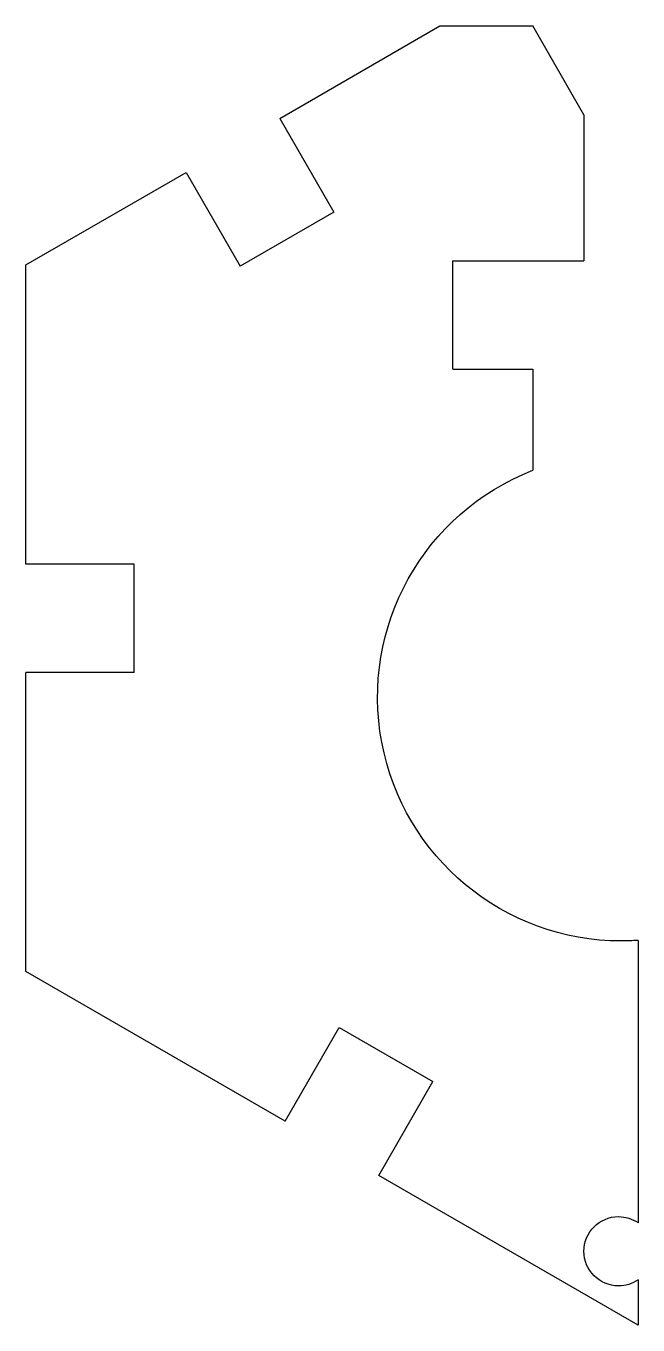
# Model space of a CAD drawing. Header units: millimetres. Extents: x 3098.3 to 3115.5, y 1521.2 to 1557.7.
import ezdxf

# ---------------------------------------------------------------- set-up
doc = ezdxf.new("R2010")
doc.units = ezdxf.units.MM

msp = doc.modelspace()

# ---------------------------------------------------------------- linework, layer by layer
at = {"color": 254, "true_color": 0xcad1ee, "extrusion": (-7.90557e-18, 7.42783e-07, -1)}
for p, q in [((3105.405, 1555.139, -87.071), (3109.911, 1557.74, -87.071)), ((3109.911, 1557.74, -87.071), (3112.528, 1557.74, -87.071)), ((3113.97, 1555.242, -87.071), (3112.528, 1557.74, -87.071)), ((3105.405, 1555.139, -87.071), (3106.929, 1552.499, -87.071)), ((3113.97, 1555.242, -87.071), (3113.97, 1551.129, -87.071)), ((3098.26, 1551.013, -87.071), (3102.766, 1553.615, -87.071)), ((3102.766, 1553.615, -87.071), (3104.29, 1550.975, -87.071)), ((3106.929, 1552.499, -87.071), (3104.29, 1550.975, -87.071)), ((3098.26, 1542.587, -87.071), (3098.26, 1551.013, -87.071)), ((3110.277, 1551.129, -87.071), (3113.97, 1551.129, -87.071)), ((3110.277, 1548.081, -87.071), (3110.277, 1551.129, -87.071)), ((3110.277, 1548.081, -87.071), (3112.533, 1548.081, -87.071)), ((3112.533, 1548.081, -87.071), (3112.533, 1545.231, -87.071)), ((3101.308, 1542.587, -87.071), (3098.26, 1542.587, -87.071)), ((3101.308, 1539.539, -87.071), (3101.308, 1542.587, -87.071)), ((3098.26, 1531.112, -87.071), (3098.26, 1539.539, -87.071)), ((3101.308, 1539.539, -87.071), (3098.26, 1539.539, -87.071)), ((3115.494, 1531.992, -87.071), (3115.494, 1524.044, -87.071)), ((3105.557, 1526.899, -87.071), (3098.26, 1531.112, -87.071)), ((3105.557, 1526.899, -87.071), (3107.081, 1529.539, -87.071)), ((3107.081, 1529.539, -87.071), (3109.721, 1528.015, -87.071)), ((3108.197, 1525.375, -87.071), (3109.721, 1528.015, -87.071)), ((3115.494, 1521.162, -87.071), (3108.197, 1525.375, -87.071)), ((3115.494, 1522.434, -87.071), (3115.494, 1521.162, -87.071))]:
    msp.add_line(p, q, dxfattribs=at)
for centre, radius, start, end in [((-3115.021, 1538.837, 87.072), 6.861, 270, 68.7358), ((-3115.021, 1538.837, 87.072), 6.861, 266.0445, 270), ((-3114.945, 1523.239, 87.072), 0.975, 270, 90), ((-3114.945, 1523.239, 87.072), 0.975, 90, 124.2958), ((-3114.945, 1523.239, 87.072), 0.975, 235.7042, 270)]:
    msp.add_arc(centre, radius, start, end, dxfattribs=at)

doc.saveas('drawing.dxf')
